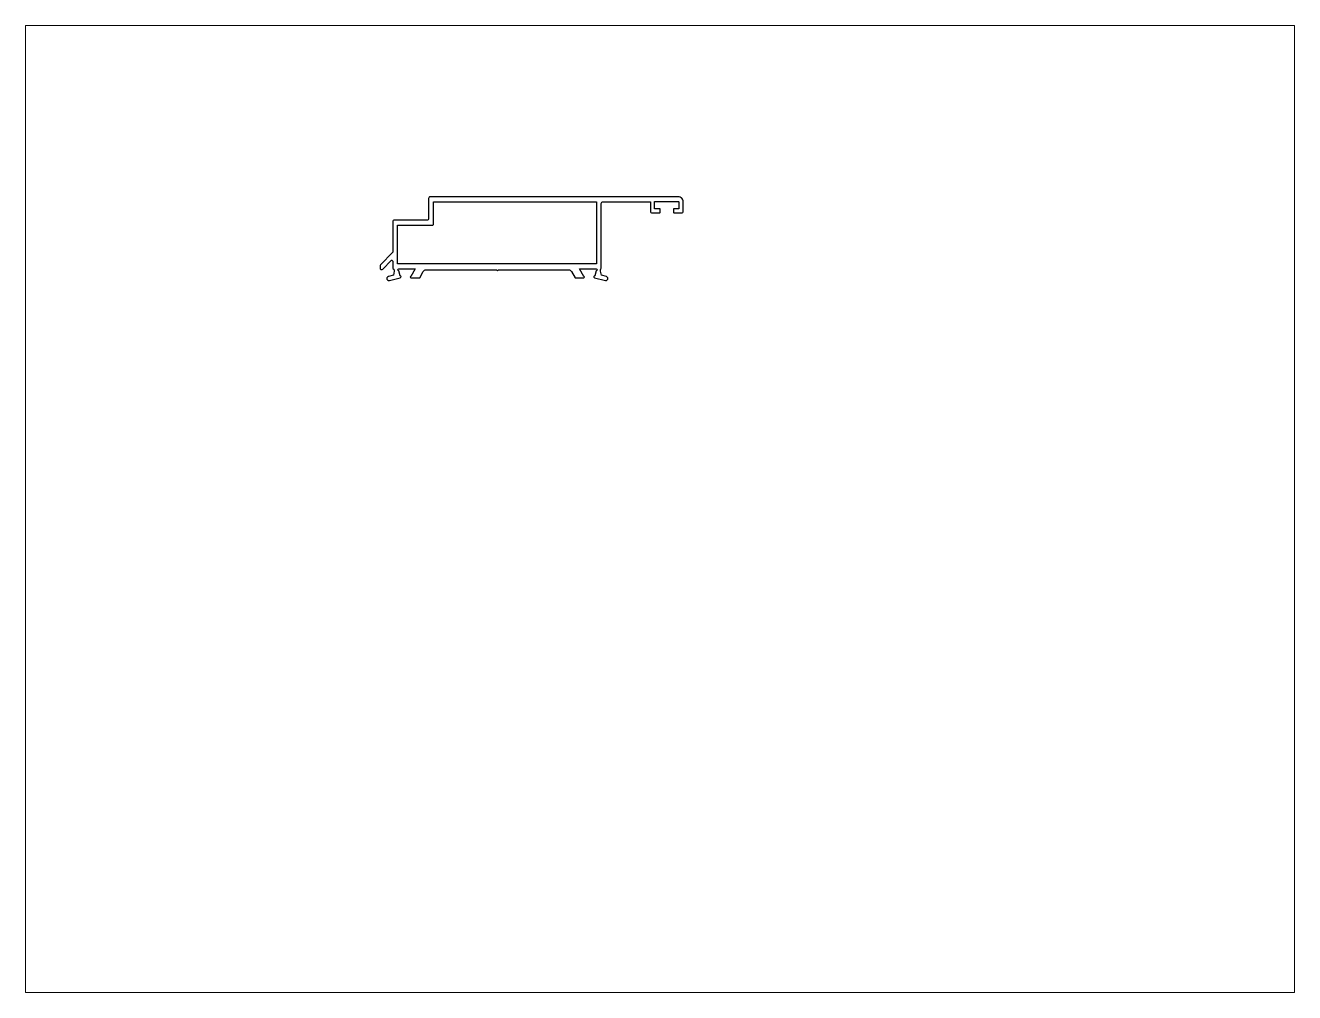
# Paper-space layout 'Layout1' of a CAD drawing. Extents: x 27 to 240, y 20 to 183.
# The model-space entities are those that its viewports show. They can reach past a viewport. Long polylines and large blocks are cut down to what shows.
import ezdxf

# ---------------------------------------------------------------- set-up
doc = ezdxf.new("R2010")
doc.units = 0
doc.header["$LTSCALE"] = 15
doc.layers.get('0').update_dxf_attribs({"linetype": 'CONTINUOUS'})
doc.layers.add('ERCAN', color=220, linetype='CONTINUOUS')

msp = doc.modelspace()

# ---------------------------------------------------------------- linework, layer by layer
at = {"color": 0}
msp.add_lwpolyline([(121.38, 216.56, 0.414214), (121.68, 216.86), (121.68, 223.65), (171.18, 223.65), (171.18, 204.76), (110.78, 204.76), (110.78, 216.56)], format="xyb", close=True, dxfattribs=at)
at = {"layer": 'ERCAN', "color": 0}
msp.add_lwpolyline([(196.08, 225.15), (120.68, 225.15, 0.414214), (120.18, 224.65), (120.18, 218.56, -0.414214), (119.68, 218.06), (109.78, 218.06, 0.414897), (109.28, 217.56), (109.3, 208.34), (105.56, 204.46, 0.194178), (105.42, 204.12), (105.42, 203.54, 0.674792), (106.28, 203.19), (108.78, 205.79, -0.674792), (109.3, 205.58), (109.28, 203.76, 0.223505), (109.57, 203.15, -0.225469), (109.75, 202.76, -0.049244), (109.73, 202.56), (109.47, 201.31), (107.96, 200.92, 1.019099), (108.28, 199.76), (111.59, 200.58, 0.888706), (111.51, 201.17), (111.11, 202.66, -1), (111.11, 203.26), (116.14, 203.26), (114.81, 200.96, 1), (114.81, 200.56), (117.47, 200.56), (118.57, 202.46, -0.267949), (119.43, 202.96), (140.79, 202.96), (141.09, 202.66), (141.39, 202.96), (162.75, 202.96, -0.267949), (163.61, 202.46), (164.71, 200.56), (167.37, 200.56, 1), (167.37, 200.96), (166.04, 203.26), (171.07, 203.26, -1), (171.07, 202.66), (170.67, 201.17, 0.888706), (170.59, 200.58), (173.9, 199.76, 1.019099), (174.22, 200.92), (172.71, 201.31), (172.45, 202.56, -0.187102), (172.57, 203.27, 0.134696), (172.68, 203.68), (172.68, 223.15, -0.414214), (173.18, 223.65), (187.58, 223.65), (187.58, 220.75, 0.414214), (188.08, 220.25), (190.28, 220.25, 0.414214), (190.58, 220.55), (190.58, 221.55), (188.88, 221.55), (188.88, 223.75), (195.98, 223.75, -0.414214), (196.28, 223.45), (196.28, 221.55), (194.58, 221.55), (194.58, 220.55, 0.414214), (194.88, 220.25), (197.08, 220.25, 0.414214), (197.58, 220.75), (197.58, 223.65, 0.414214)], format="xyb", close=True, dxfattribs=at)

psp = doc.layouts.get("Layout1")

# ---------------------------------------------------------------- viewports
at = {"layer": '0', "color": 0, "linetype": 'BYBLOCK', "ltscale": 0.05}
psp.add_viewport(center=(133.35, 101.6), size=(213.36, 162.56), view_center_point=(190.51, 130.3), view_height=293.8955, dxfattribs=at)

doc.saveas('drawing.dxf')
